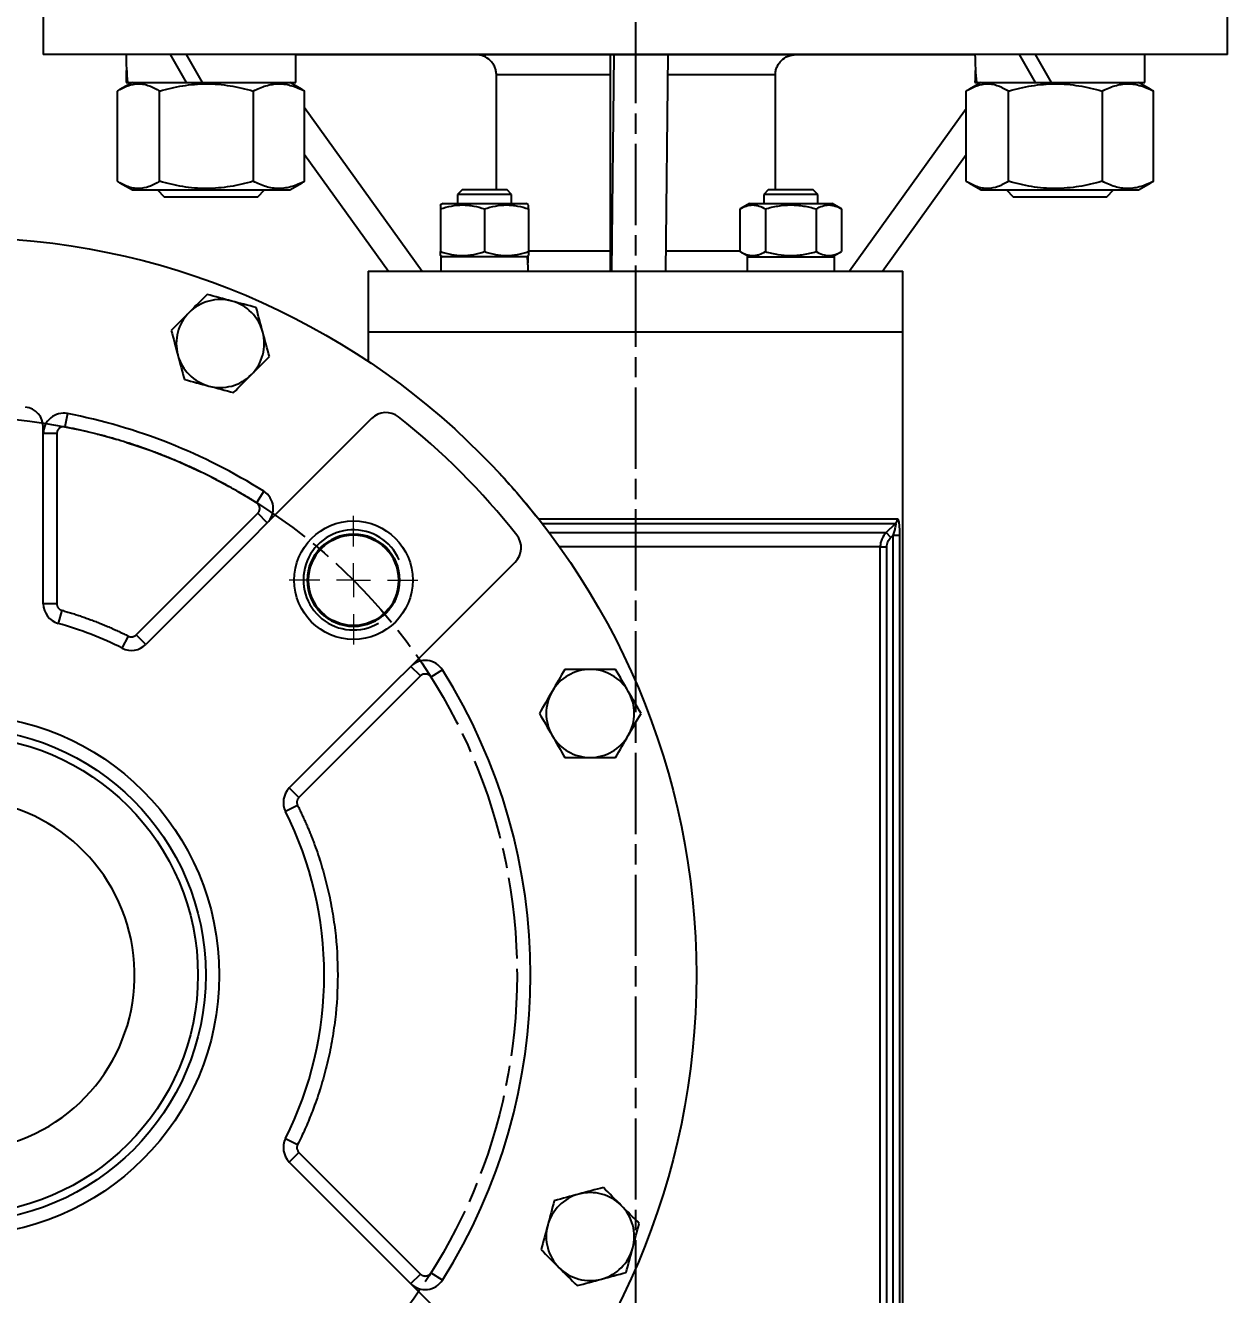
# Model space of a CAD drawing. Header units: millimetres. Extents: x 2454 to 4226, y 715 to 1968.
# Drawn here: x 3565.8 to 3743.4, y 1412 to 1599.5 of the extents above; entities that cross this region are included whole.
import ezdxf

# ---------------------------------------------------------------- set-up
doc = ezdxf.new("R2010")
doc.units = ezdxf.units.MM
doc.linetypes.add('AM_ISO08W050', pattern=[18, 12, -1.5, 3, -1.5])
for name, color, linetype, lineweight in [('10', 7, 'Continuous', 0), ('AM_5', 3, 'Continuous', 25), ('AM_7', 4, 'AM_ISO08W050', 25), ('粗实线', 7, 'Continuous', 40)]:
    doc.layers.add(name, color=color, linetype=linetype, lineweight=lineweight)
doc.styles.add('SLDTEXTSTYLE1', font='txt.shx', dxfattribs={"width": 0.7, "bigfont": 'gbcbig.shx'})
doc.dimstyles.new('SLDDIMSTYLE12$3', dxfattribs={"dimtxt": 12, "dimasz": 10, "dimexe": 0, "dimexo": 0.0625, "dimgap": 0.875, "dimtad": 1, "dimdec": 1, "dimlfac": 1.8, "dimrnd": 1e-09, "dimzin": 12, "dimdsep": 46, "dimtxsty": 'SLDTEXTSTYLE1', "dimcen": 0.09, "dimdle": 8.16, "dimclrd": 3, "dimclre": 3, "dimadec": 0, "dimazin": 3, "dimtfac": 1, "dimtdec": 1, "dimtofl": 0, "dimtmove": 0, "dimatfit": 3, "dimfxl": 0, "dimfrac": 2, "dimtolj": 1, "dimlwd": 5, "dimlwe": 5, "dimarcsym": 0})

# ---------------------------------------------------------------- blocks, each defined once
blk = doc.blocks.new('SW_CENTERMARKSYMBOL_4')
at = {"layer": '10', "color": 0}
for p, q in [((0, 1), (0, 1.9)), ((0, 0), (0, 0.5)), ((-1, 0), (-1.9, 0)), ((0, 0), (-0.5, 0)), ((0, 0), (0, -0.5)), ((0, 0), (0.5, 0)), ((1, 0), (1.9, 0)), ((0, -1), (0, -1.9))]:
    blk.add_line(p, q, dxfattribs=at)
blk = doc.blocks.new('*D68')
at = {"layer": 'AM_5', "color": 3, "linetype": 'Continuous', "lineweight": 5, "transparency": 16777216}
blk.add_line((3410.9, 1485.2), (3464.87, 1475.53), dxfattribs=at)
at = {"layer": 'AM_5', "color": 3, "lineweight": 5, "transparency": 16777216}
for p, q in [((3555.83, 1459.22), (3556.01, 1459.22)), ((3555.92, 1459.13), (3555.92, 1459.31))]:
    blk.add_line(p, q, dxfattribs=at)
at = {"layer": 'AM_5', "color": 3, "transparency": 16777216}
blk.add_solid([(3465.16, 1477.17), (3464.58, 1473.89), (3474.71, 1473.77)], dxfattribs=at)
at = {"layer": 'Defpoints', "color": 0, "transparency": 16777216}
for p in [(3474.71, 1473.77), (3637.13, 1444.67)]:
    blk.add_point(p, dxfattribs=at)
at = {"layer": 'AM_5', "color": 0, "transparency": 16777216, "insert": (3426.76, 1489.34), "char_height": 12, "attachment_point": 5, "rotation": 349.8436, "style": 'SLDTEXTSTYLE1'}
blk.add_mtext('\\A1;∅165', dxfattribs=at)
blk = doc.blocks.new('*D70')
at = {"layer": 'AM_5', "color": 3, "linetype": 'Continuous', "lineweight": 5, "transparency": 16777216}
blk.add_line((3426.5, 1551.14), (3458.9, 1528.13), dxfattribs=at)
at = {"layer": 'AM_5', "color": 3, "lineweight": 5, "transparency": 16777216}
for p, q in [((3555.83, 1459.22), (3556.01, 1459.22)), ((3555.92, 1459.13), (3555.92, 1459.31))]:
    blk.add_line(p, q, dxfattribs=at)
at = {"layer": 'AM_5', "color": 3, "transparency": 16777216}
blk.add_solid([(3459.87, 1529.49), (3457.94, 1526.77), (3467.06, 1522.34)], dxfattribs=at)
at = {"layer": 'Defpoints', "color": 0, "transparency": 16777216}
for p in [(3467.06, 1522.34), (3644.79, 1396.1)]:
    blk.add_point(p, dxfattribs=at)
at = {"layer": 'AM_5', "color": 0, "transparency": 16777216, "insert": (3442.6, 1548.14), "char_height": 12, "attachment_point": 5, "rotation": 324.6154, "style": 'SLDTEXTSTYLE1'}
blk.add_mtext('\\A1;∅218', dxfattribs=at)
blk = doc.blocks.new('*U45')
at = {"layer": 'AM_5', "linetype": 'ByBlock'}
blk.add_arc((0, 0.31), 7.39, 113.617, 30.178, dxfattribs=at)
at = {"layer": '粗实线', "linetype": 'ByBlock'}
blk.add_circle((0.05, 0.33), 6.75, dxfattribs=at)
blk = doc.blocks.new('*U47')
at = {"layer": '粗实线', "color": 0, "linetype": 'ByBlock', "lineweight": -2, "transparency": 16777216}
blk.add_blockref('*U45', (19354.88, 3195.29), dxfattribs=at)
for p, rotation in [((19471.27, 3195.66), 270), ((19355.25, 3078.89), 90.00000000000001), ((19471.65, 3079.27), 180)]:
    blk.add_blockref('*U45', p, dxfattribs=dict(at, rotation=rotation))

msp = doc.modelspace()

# ---------------------------------------------------------------- linework, layer by layer
at = {"color": 7, "linetype": 'Continuous', "lineweight": 25}
for p, q in [((3568.421, 1607.218), (3568.421, 1595.218)), ((3743.421, 1595.218), (3743.421, 1607.218)), ((3655.921, 1595.218), (3568.421, 1595.218)), ((3605.752, 1595.218), (3580.652, 1595.218)), ((3587.165, 1595.218), (3589.532, 1591.118)), ((3591.957, 1591.118), (3589.59, 1595.218)), ((3605.752, 1591.118), (3605.752, 1595.218)), ((3652.717, 1595.218), (3652.382, 1563.218)), ((3743.421, 1595.218), (3655.921, 1595.218)), ((3660.716, 1595.218), (3660.381, 1563.218)), ((3731.19, 1595.218), (3706.09, 1595.218)), ((3712.603, 1595.218), (3714.97, 1591.118)), ((3717.395, 1591.118), (3715.028, 1595.218)), ((3731.19, 1591.118), (3731.19, 1595.218)), ((3581.577, 1591.118), (3579.746, 1590.061)), ((3580.652, 1591.118), (3580.878, 1591.118)), ((3580.878, 1591.118), (3605.752, 1591.118)), ((3606.659, 1590.061), (3604.827, 1591.118)), ((3652.222, 1592.218), (3635.366, 1592.218)), ((3635.366, 1575.218), (3635.366, 1592.218)), ((3652.222, 1566.218), (3652.222, 1592.218)), ((3676.593, 1592.218), (3660.684, 1592.218)), ((3676.593, 1575.218), (3676.593, 1592.218)), ((3707.015, 1591.118), (3705.184, 1590.061)), ((3706.09, 1591.118), (3706.316, 1591.118)), ((3706.316, 1591.118), (3731.19, 1591.118)), ((3732.097, 1590.061), (3730.265, 1591.118)), ((3579.368, 1576.507), (3579.368, 1589.83)), ((3585.603, 1576.507), (3585.603, 1589.83)), ((3599.437, 1589.83), (3599.437, 1576.507)), ((3607.036, 1589.83), (3606.64, 1590.028)), ((3607.036, 1576.507), (3607.036, 1589.83)), ((3704.806, 1576.507), (3704.806, 1589.83)), ((3711.041, 1576.507), (3711.041, 1589.83)), ((3724.875, 1589.83), (3724.875, 1576.507)), ((3732.474, 1589.83), (3732.078, 1590.028)), ((3732.474, 1576.507), (3732.474, 1589.83)), ((3607.036, 1587.391), (3624.409, 1563.218)), ((3704.806, 1587.229), (3687.55, 1563.218)), ((3607.036, 1580.456), (3619.425, 1563.218)), ((3692.418, 1563.218), (3704.806, 1580.456)), ((3579.749, 1576.274), (3581.577, 1575.218)), ((3604.827, 1575.218), (3606.656, 1576.274)), ((3606.64, 1576.302), (3607.036, 1576.507)), ((3705.187, 1576.274), (3707.015, 1575.218)), ((3730.265, 1575.218), (3732.094, 1576.274)), ((3732.078, 1576.302), (3732.474, 1576.507)), ((3581.577, 1575.218), (3593.202, 1575.218)), ((3585.285, 1575.218), (3586.285, 1574.218)), ((3586.285, 1574.218), (3593.202, 1574.218)), ((3593.202, 1575.218), (3604.827, 1575.218)), ((3593.202, 1574.218), (3600.12, 1574.218)), ((3600.12, 1574.218), (3601.12, 1575.218)), ((3630.299, 1575.218), (3629.622, 1574.542)), ((3629.622, 1574.542), (3629.622, 1573.218)), ((3633.622, 1574.542), (3629.622, 1574.542)), ((3633.622, 1575.218), (3630.299, 1575.218)), ((3636.946, 1575.218), (3633.622, 1575.218)), ((3637.622, 1574.542), (3633.622, 1574.542)), ((3637.622, 1574.542), (3636.946, 1575.218)), ((3637.622, 1573.218), (3637.622, 1574.542)), ((3675.552, 1575.218), (3674.876, 1574.542)), ((3674.876, 1574.542), (3674.876, 1573.218)), ((3678.876, 1574.542), (3674.876, 1574.542)), ((3678.876, 1575.218), (3675.552, 1575.218)), ((3682.199, 1575.218), (3678.876, 1575.218)), ((3682.876, 1574.542), (3678.876, 1574.542)), ((3682.876, 1574.542), (3682.199, 1575.218)), ((3682.876, 1573.218), (3682.876, 1574.542)), ((3707.015, 1575.218), (3718.64, 1575.218)), ((3710.723, 1575.218), (3711.723, 1574.218)), ((3711.723, 1574.218), (3718.64, 1574.218)), ((3718.64, 1575.218), (3730.265, 1575.218)), ((3718.64, 1574.218), (3725.558, 1574.218)), ((3725.558, 1574.218), (3726.558, 1575.218)), ((3627.497, 1573.218), (3627.122, 1573.002)), ((3627.122, 1572.421), (3627.122, 1566.115)), ((3627.497, 1573.218), (3633.622, 1573.218)), ((3633.622, 1573.218), (3639.747, 1573.218)), ((3633.622, 1572.421), (3633.622, 1566.115)), ((3640.122, 1573.002), (3639.747, 1573.218)), ((3640.122, 1572.421), (3640.122, 1566.115)), ((3672.751, 1573.218), (3671.37, 1572.421)), ((3671.37, 1566.115), (3671.37, 1572.421)), ((3672.751, 1573.218), (3678.876, 1573.218)), ((3675.123, 1572.421), (3675.123, 1566.115)), ((3678.876, 1573.218), (3685.001, 1573.218)), ((3682.629, 1572.421), (3682.629, 1566.115)), ((3686.382, 1572.421), (3685.001, 1573.218)), ((3686.382, 1572.421), (3686.382, 1566.115)), ((3640.068, 1566.218), (3652.222, 1566.218)), ((3660.412, 1566.218), (3671.37, 1566.218)), ((3671.37, 1566.115), (3672.751, 1565.318)), ((3685.001, 1565.318), (3686.382, 1566.115)), ((3627.122, 1565.535), (3627.497, 1565.318)), ((3627.182, 1565.318), (3627.182, 1563.218)), ((3639.947, 1565.318), (3627.182, 1565.318)), ((3639.747, 1565.318), (3640.122, 1565.535)), ((3640.062, 1565.318), (3639.947, 1565.318)), ((3672.436, 1565.318), (3672.436, 1563.218)), ((3672.436, 1565.318), (3685.316, 1565.318)), ((3685.316, 1563.218), (3685.316, 1565.318)), ((3616.421, 1563.218), (3616.421, 1554.218)), ((3616.421, 1563.218), (3655.921, 1563.218)), ((3655.921, 1563.218), (3695.421, 1563.218)), ((3695.421, 1554.218), (3695.421, 1563.218)), ((3616.421, 1554.218), (3616.421, 1549.887)), ((3655.921, 1554.218), (3616.421, 1554.218)), ((3695.421, 1554.218), (3655.921, 1554.218)), ((3695.421, 1364.218), (3695.421, 1554.218)), ((3571.992, 1542.176), (3571.611, 1540.213)), ((3568.421, 1514.07), (3568.421, 1540.163)), ((3616.939, 1541.449), (3583.557, 1508.068)), ((3570.421, 1539.231), (3568.421, 1539.231)), ((3570.421, 1539.231), (3570.421, 1514.07)), ((3601, 1530.69), (3599.933, 1528.998)), ((3582.143, 1509.482), (3600.107, 1527.445)), ((3601.521, 1526.031), (3600.107, 1527.445)), ((3641.574, 1526.633), (3694.62, 1526.633)), ((3642.125, 1525.925), (3694.333, 1525.925)), ((3692.977, 1524.597), (3694.333, 1525.925)), ((3643.137, 1524.597), (3692.977, 1524.597)), ((3693.669, 1523.89), (3692.977, 1524.597)), ((3693.669, 1523.89), (3693.951, 1524.166)), ((3694.939, 1524.166), (3693.951, 1524.166)), ((3693.951, 1524.166), (3693.951, 1394.271)), ((3694.939, 1524.166), (3694.939, 1394.271)), ((3692.092, 1522.476), (3644.688, 1522.476)), ((3692.092, 1395.961), (3692.092, 1522.476)), ((3692.092, 1522.476), (3693.07, 1522.476)), ((3693.07, 1395.961), (3693.07, 1522.476)), ((3604.771, 1486.854), (3638.152, 1520.236)), ((3570.421, 1514.07), (3568.421, 1514.07)), ((3571.149, 1513.108), (3570.606, 1511.183)), ((3580.093, 1507.506), (3580.988, 1509.295)), ((3583.557, 1508.068), (3582.143, 1509.482)), ((3624.148, 1503.404), (3622.734, 1504.818)), ((3627.393, 1504.297), (3625.701, 1503.23)), ((3624.148, 1503.404), (3606.185, 1485.44)), ((3606.185, 1485.44), (3604.771, 1486.854)), ((3605.998, 1484.285), (3604.209, 1483.39)), ((3604.209, 1435.046), (3605.998, 1434.151)), ((3604.771, 1431.582), (3606.185, 1432.996)), ((3606.185, 1432.996), (3624.148, 1415.033)), ((3638.152, 1398.201), (3604.771, 1431.582)), ((3622.734, 1413.619), (3624.148, 1415.033)), ((3627.393, 1414.14), (3625.701, 1415.207))]:
    msp.add_line(p, q, dxfattribs=at)
at = {"linetype": 'ByBlock'}
msp.add_line((3605.752, 1595.218), (3706.09, 1595.218), dxfattribs=at)
at = {"color": 7, "linetype": 'Continuous', "lineweight": 25}
for centre, radius in [((3555.921, 1459.218), 109), ((3614.258, 1517.555), 8.75), ((3555.921, 1459.218), 38.5), ((3555.921, 1459.218), 36.5), ((3555.921, 1459.218), 35.345)]:
    msp.add_circle(centre, radius, dxfattribs=at)
for centre, radius, start, end in [((3594.572, 1552.53), 6.5, 75, 135), ((3594.572, 1552.53), 6.5, 15, 75), ((3594.572, 1552.53), 6.5, 135, 195), ((3594.572, 1552.53), 6.5, 315, 15), ((3594.572, 1552.53), 6.5, 195, 255), ((3594.572, 1552.53), 6.5, 255, 315), ((3565.421, 1540.163), 3, 0, 83.30613), ((3571.421, 1539.231), 3, 79.03647, 180), ((3555.921, 1459.218), 84.5, 57.75949, 79.03647), ((3619.06, 1539.328), 3, 51.75633, 135), ((3555.921, 1459.218), 105, 38.24367, 51.75633), ((3599.399, 1528.152), 3, 315, 57.75949), ((3693.609, 1526.631), 1.01, 315.72612, 0.09843), ((3636.031, 1522.357), 3, 315, 38.24367), ((3571.421, 1514.07), 3, 180, 254.22087), ((3555.921, 1459.218), 54, 63.40848, 74.22087), ((3581.436, 1510.189), 3, 243.40848, 315), ((3624.855, 1502.696), 3, 32.24051, 135), ((3555.921, 1459.218), 84.5, 327.75949, 32.24051), ((3649.233, 1497.869), 6.5, 90, 150), ((3649.233, 1497.869), 6.5, 30, 90), ((3649.233, 1497.869), 6.5, 150, 210), ((3649.233, 1497.869), 6.5, 330, 30), ((3649.233, 1497.869), 6.5, 210, 270), ((3649.233, 1497.869), 6.5, 270, 330), ((3606.892, 1484.733), 3, 135, 206.59152), ((3555.921, 1459.218), 26, 287.92021, 252.07979), ((3555.921, 1459.218), 54, 333.40848, 26.59152), ((3606.892, 1433.704), 3, 153.40848, 225), ((3649.233, 1420.567), 6.5, 105, 165), ((3649.233, 1420.567), 6.5, 45, 105), ((3649.233, 1420.567), 6.5, 345, 45), ((3649.233, 1420.567), 6.5, 165, 225), ((3649.233, 1420.567), 6.5, 285, 345), ((3649.233, 1420.567), 6.5, 225, 285), ((3624.855, 1415.74), 3, 225, 327.75949)]:
    msp.add_arc(centre, radius, start, end, dxfattribs=at)
for centre, major_axis, start_param, end_param in [((3593.202, 1595.218), (0, -21.737), 4.712389, 4.9021421), ((3718.64, 1595.218), (0, -21.737), 4.712389, 4.9021421), ((3593.202, 1591.118), (0, -21.737), 4.6179404, 4.712389), ((3718.64, 1591.118), (0, -21.737), 4.6179404, 4.712389), ((3633.622, 1563.218), (0, 11.154), 4.712389, 4.9017857), ((3633.622, 1565.318), (0, 11.154), 4.6181162, 4.712389)]:
    msp.add_ellipse(centre, major_axis=major_axis, ratio=0.5773503, start_param=start_param, end_param=end_param, dxfattribs=at)
for points, knots in [([(3635.366, 1592.218), (3635.366, 1592.418), (3635.346, 1592.614), (3635.267, 1593), (3635.208, 1593.192), (3635.053, 1593.556), (3634.958, 1593.729), (3634.735, 1594.055), (3634.606, 1594.209), (3634.183, 1594.622), (3633.843, 1594.844), (3633.296, 1595.066), (3633.105, 1595.123), (3632.715, 1595.199), (3632.517, 1595.218), (3632.318, 1595.218)], [0, 0, 0, 0, 0.125, 0.125, 0.25, 0.25, 0.375, 0.375, 0.5, 0.5, 0.75, 0.75, 0.875, 0.875, 1, 1, 1, 1]), ([(3652.222, 1592.218), (3652.222, 1592.418), (3652.222, 1592.614), (3652.223, 1593), (3652.224, 1593.192), (3652.227, 1593.556), (3652.228, 1593.729), (3652.231, 1594.055), (3652.233, 1594.209), (3652.239, 1594.622), (3652.244, 1594.844), (3652.252, 1595.066), (3652.255, 1595.123), (3652.261, 1595.199), (3652.264, 1595.218), (3652.266, 1595.218)], [0, 0, 0, 0, 0.125, 0.125, 0.25, 0.25, 0.375, 0.375, 0.5, 0.5, 0.75, 0.75, 0.875, 0.875, 1, 1, 1, 1]), ([(3676.593, 1592.218), (3676.593, 1592.418), (3676.613, 1592.614), (3676.692, 1593), (3676.751, 1593.192), (3676.906, 1593.556), (3677.001, 1593.729), (3677.224, 1594.055), (3677.353, 1594.209), (3677.776, 1594.622), (3678.116, 1594.844), (3678.663, 1595.066), (3678.854, 1595.123), (3679.244, 1595.199), (3679.442, 1595.218), (3679.641, 1595.218)], [0, 0, 0, 0, 0.125, 0.125, 0.25, 0.25, 0.375, 0.375, 0.5, 0.5, 0.75, 0.75, 0.875, 0.875, 1, 1, 1, 1]), ([(3579.368, 1589.83), (3579.877, 1590.157), (3580.39, 1590.426), (3581.426, 1590.799), (3581.95, 1590.901), (3582.745, 1590.902), (3583.011, 1590.877), (3583.538, 1590.779), (3583.799, 1590.707), (3584.579, 1590.427), (3585.093, 1590.157), (3585.603, 1589.83)], [0, 0, 0, 0, 0.25, 0.25, 0.5, 0.5, 0.625, 0.625, 0.75, 0.75, 1, 1, 1, 1]), ([(3585.603, 1589.83), (3586.732, 1590.157), (3587.87, 1590.426), (3590.169, 1590.799), (3591.331, 1590.901), (3593.095, 1590.902), (3593.686, 1590.877), (3594.854, 1590.779), (3595.435, 1590.707), (3597.166, 1590.427), (3598.306, 1590.157), (3599.437, 1589.83)], [0, 0, 0, 0, 0.25, 0.25, 0.5, 0.5, 0.625, 0.625, 0.75, 0.75, 1, 1, 1, 1]), ([(3599.437, 1589.83), (3600.057, 1590.157), (3600.682, 1590.426), (3601.945, 1590.799), (3602.583, 1590.901), (3603.552, 1590.902), (3603.877, 1590.877), (3604.519, 1590.779), (3604.838, 1590.707), (3605.789, 1590.427), (3606.415, 1590.157), (3607.036, 1589.83)], [0, 0, 0, 0, 0.25, 0.25, 0.5, 0.5, 0.625, 0.625, 0.75, 0.75, 1, 1, 1, 1]), ([(3704.806, 1589.83), (3705.315, 1590.157), (3705.828, 1590.426), (3706.864, 1590.799), (3707.388, 1590.901), (3708.183, 1590.902), (3708.449, 1590.877), (3708.976, 1590.779), (3709.237, 1590.707), (3710.017, 1590.427), (3710.531, 1590.157), (3711.041, 1589.83)], [0, 0, 0, 0, 0.25, 0.25, 0.5, 0.5, 0.625, 0.625, 0.75, 0.75, 1, 1, 1, 1]), ([(3711.041, 1589.83), (3712.17, 1590.157), (3713.308, 1590.426), (3715.607, 1590.799), (3716.769, 1590.901), (3718.533, 1590.902), (3719.124, 1590.877), (3720.292, 1590.779), (3720.873, 1590.707), (3722.604, 1590.427), (3723.744, 1590.157), (3724.875, 1589.83)], [0, 0, 0, 0, 0.25, 0.25, 0.5, 0.5, 0.625, 0.625, 0.75, 0.75, 1, 1, 1, 1]), ([(3724.875, 1589.83), (3725.495, 1590.157), (3726.12, 1590.426), (3727.383, 1590.799), (3728.021, 1590.901), (3728.99, 1590.902), (3729.315, 1590.877), (3729.957, 1590.779), (3730.276, 1590.707), (3731.227, 1590.427), (3731.853, 1590.157), (3732.474, 1589.83)], [0, 0, 0, 0, 0.25, 0.25, 0.5, 0.5, 0.625, 0.625, 0.75, 0.75, 1, 1, 1, 1]), ([(3585.603, 1576.507), (3585.094, 1576.18), (3584.581, 1575.911), (3583.545, 1575.538), (3583.022, 1575.436), (3582.227, 1575.434), (3581.96, 1575.459), (3581.434, 1575.557), (3581.172, 1575.63), (3580.392, 1575.91), (3579.878, 1576.18), (3579.368, 1576.507)], [0, 0, 0, 0, 0.25, 0.25, 0.5, 0.5, 0.625, 0.625, 0.75, 0.75, 1, 1, 1, 1]), ([(3599.437, 1576.507), (3598.308, 1576.18), (3597.17, 1575.911), (3594.871, 1575.538), (3593.709, 1575.436), (3591.945, 1575.434), (3591.354, 1575.459), (3590.186, 1575.557), (3589.605, 1575.63), (3587.874, 1575.91), (3586.734, 1576.18), (3585.603, 1576.507)], [0, 0, 0, 0, 0.25, 0.25, 0.5, 0.5, 0.625, 0.625, 0.75, 0.75, 1, 1, 1, 1]), ([(3607.036, 1576.507), (3606.416, 1576.18), (3605.791, 1575.911), (3604.528, 1575.538), (3603.89, 1575.436), (3602.921, 1575.434), (3602.596, 1575.459), (3601.954, 1575.557), (3601.635, 1575.63), (3600.685, 1575.91), (3600.058, 1576.18), (3599.437, 1576.507)], [0, 0, 0, 0, 0.25, 0.25, 0.5, 0.5, 0.625, 0.625, 0.75, 0.75, 1, 1, 1, 1]), ([(3711.041, 1576.507), (3710.532, 1576.18), (3710.019, 1575.911), (3708.983, 1575.538), (3708.46, 1575.436), (3707.665, 1575.434), (3707.398, 1575.459), (3706.872, 1575.557), (3706.61, 1575.63), (3705.83, 1575.91), (3705.316, 1576.18), (3704.806, 1576.507)], [0, 0, 0, 0, 0.25, 0.25, 0.5, 0.5, 0.625, 0.625, 0.75, 0.75, 1, 1, 1, 1]), ([(3724.875, 1576.507), (3723.745, 1576.18), (3722.608, 1575.911), (3720.309, 1575.538), (3719.147, 1575.436), (3717.383, 1575.434), (3716.792, 1575.459), (3715.623, 1575.557), (3715.043, 1575.63), (3713.312, 1575.91), (3712.172, 1576.18), (3711.041, 1576.507)], [0, 0, 0, 0, 0.25, 0.25, 0.5, 0.5, 0.625, 0.625, 0.75, 0.75, 1, 1, 1, 1]), ([(3732.474, 1576.507), (3731.854, 1576.18), (3731.229, 1575.911), (3729.966, 1575.538), (3729.328, 1575.436), (3728.359, 1575.434), (3728.034, 1575.459), (3727.392, 1575.557), (3727.073, 1575.63), (3726.122, 1575.91), (3725.496, 1576.18), (3724.875, 1576.507)], [0, 0, 0, 0, 0.25, 0.25, 0.5, 0.5, 0.625, 0.625, 0.75, 0.75, 1, 1, 1, 1]), ([(3627.122, 1572.981), (3627.122, 1572.988), (3627.122, 1573.081), (3627.122, 1572.739), (3627.122, 1572.421)], [0, 0, 0, 0, 0.0694005, 1, 1, 1, 1]), ([(3627.122, 1572.421), (3627.653, 1572.598), (3628.187, 1572.744), (3629.268, 1572.946), (3629.813, 1573.001), (3630.642, 1573.002), (3630.92, 1572.988), (3631.469, 1572.936), (3631.742, 1572.896), (3632.555, 1572.744), (3633.091, 1572.598), (3633.622, 1572.421)], [0, 0, 0, 0, 0.25, 0.25, 0.5, 0.5, 0.625, 0.625, 0.75, 0.75, 1, 1, 1, 1]), ([(3633.622, 1572.421), (3634.153, 1572.598), (3634.687, 1572.744), (3635.768, 1572.946), (3636.313, 1573.001), (3637.142, 1573.002), (3637.42, 1572.988), (3637.969, 1572.936), (3638.242, 1572.896), (3639.055, 1572.744), (3639.591, 1572.598), (3640.122, 1572.421)], [0, 0, 0, 0, 0.25, 0.25, 0.5, 0.5, 0.625, 0.625, 0.75, 0.75, 1, 1, 1, 1]), ([(3640.122, 1572.421), (3640.122, 1572.596), (3640.122, 1572.925), (3640.122, 1572.963), (3640.122, 1572.981)], [0, 0, 0, 0, 0.528848, 1, 1, 1, 1]), ([(3671.37, 1572.421), (3671.677, 1572.598), (3671.985, 1572.744), (3672.609, 1572.946), (3672.924, 1573.001), (3673.403, 1573.002), (3673.563, 1572.988), (3673.88, 1572.936), (3674.038, 1572.896), (3674.507, 1572.744), (3674.816, 1572.598), (3675.123, 1572.421)], [0, 0, 0, 0, 0.25, 0.25, 0.5, 0.5, 0.625, 0.625, 0.75, 0.75, 1, 1, 1, 1]), ([(3675.123, 1572.421), (3675.736, 1572.598), (3676.353, 1572.744), (3677.601, 1572.946), (3678.231, 1573.001), (3679.188, 1573.002), (3679.508, 1572.988), (3680.143, 1572.936), (3680.457, 1572.896), (3681.397, 1572.744), (3682.015, 1572.598), (3682.629, 1572.421)], [0, 0, 0, 0, 0.25, 0.25, 0.5, 0.5, 0.625, 0.625, 0.75, 0.75, 1, 1, 1, 1]), ([(3682.629, 1572.421), (3682.935, 1572.598), (3683.244, 1572.744), (3683.867, 1572.946), (3684.183, 1573.001), (3684.661, 1573.002), (3684.821, 1572.988), (3685.138, 1572.936), (3685.296, 1572.896), (3685.765, 1572.744), (3686.075, 1572.598), (3686.382, 1572.421)], [0, 0, 0, 0, 0.25, 0.25, 0.5, 0.5, 0.625, 0.625, 0.75, 0.75, 1, 1, 1, 1]), ([(3627.122, 1566.115), (3627.653, 1565.938), (3628.187, 1565.793), (3629.268, 1565.591), (3629.813, 1565.535), (3630.642, 1565.535), (3630.92, 1565.548), (3631.469, 1565.601), (3631.742, 1565.64), (3632.555, 1565.792), (3633.091, 1565.938), (3633.622, 1566.115)], [0, 0, 0, 0, 0.25, 0.25, 0.5, 0.5, 0.625, 0.625, 0.75, 0.75, 1, 1, 1, 1]), ([(3627.122, 1565.555), (3627.122, 1565.549), (3627.122, 1565.455), (3627.122, 1565.797), (3627.122, 1566.115)], [0, 0, 0, 0, 0.0694005, 1, 1, 1, 1]), ([(3633.622, 1566.115), (3634.153, 1565.938), (3634.687, 1565.793), (3635.768, 1565.591), (3636.313, 1565.535), (3637.142, 1565.535), (3637.42, 1565.548), (3637.969, 1565.601), (3638.242, 1565.64), (3639.055, 1565.792), (3639.591, 1565.938), (3640.122, 1566.115)], [0, 0, 0, 0, 0.25, 0.25, 0.5, 0.5, 0.625, 0.625, 0.75, 0.75, 1, 1, 1, 1]), ([(3640.122, 1566.115), (3640.122, 1565.941), (3640.122, 1565.612), (3640.122, 1565.573), (3640.122, 1565.555)], [0, 0, 0, 0, 0.528848, 1, 1, 1, 1]), ([(3652.266, 1563.218), (3652.264, 1563.218), (3652.261, 1563.237), (3652.255, 1563.313), (3652.252, 1563.369), (3652.247, 1563.518), (3652.244, 1563.609), (3652.24, 1563.825), (3652.237, 1563.951), (3652.233, 1564.226), (3652.231, 1564.377), (3652.228, 1564.703), (3652.227, 1564.879), (3652.223, 1565.422), (3652.222, 1565.819), (3652.222, 1566.218)], [0, 0, 0, 0, 0.125, 0.125, 0.25, 0.25, 0.375, 0.375, 0.5, 0.5, 0.625, 0.625, 0.75, 0.75, 1, 1, 1, 1]), ([(3671.37, 1566.115), (3671.677, 1565.938), (3671.985, 1565.793), (3672.609, 1565.591), (3672.924, 1565.535), (3673.403, 1565.535), (3673.563, 1565.548), (3673.88, 1565.601), (3674.038, 1565.64), (3674.507, 1565.792), (3674.816, 1565.938), (3675.123, 1566.115)], [0, 0, 0, 0, 0.25, 0.25, 0.5, 0.5, 0.625, 0.625, 0.75, 0.75, 1, 1, 1, 1]), ([(3675.123, 1566.115), (3675.736, 1565.938), (3676.353, 1565.793), (3677.601, 1565.591), (3678.231, 1565.535), (3679.188, 1565.535), (3679.508, 1565.548), (3680.143, 1565.601), (3680.457, 1565.64), (3681.397, 1565.792), (3682.015, 1565.938), (3682.629, 1566.115)], [0, 0, 0, 0, 0.25, 0.25, 0.5, 0.5, 0.625, 0.625, 0.75, 0.75, 1, 1, 1, 1]), ([(3682.629, 1566.115), (3682.935, 1565.938), (3683.244, 1565.793), (3683.867, 1565.591), (3684.183, 1565.535), (3684.661, 1565.535), (3684.821, 1565.548), (3685.138, 1565.601), (3685.296, 1565.64), (3685.765, 1565.792), (3686.075, 1565.938), (3686.382, 1566.115)], [0, 0, 0, 0, 0.25, 0.25, 0.5, 0.5, 0.625, 0.625, 0.75, 0.75, 1, 1, 1, 1]), ([(3571.611, 1540.213), (3571.582, 1540.217), (3571.524, 1540.227), (3571.436, 1540.232), (3571.349, 1540.23), (3571.261, 1540.219), (3571.132, 1540.192), (3570.965, 1540.13), (3570.78, 1540.008), (3570.625, 1539.85), (3570.522, 1539.681), (3570.461, 1539.522), (3570.427, 1539.378), (3570.423, 1539.28), (3570.421, 1539.231)], [0, 0, 0, 0, 0.0503947, 0.1002231, 0.1498774, 0.1997543, 0.2502449, 0.375002, 0.5000674, 0.6248247, 0.7498901, 0.8334997, 0.9162569, 1, 1, 1, 1]), ([(3599.933, 1528.998), (3599.678, 1529.158), (3599.168, 1529.477), (3598.396, 1529.946), (3597.621, 1530.406), (3596.841, 1530.857), (3596.056, 1531.3), (3595.268, 1531.734), (3594.474, 1532.159), (3593.676, 1532.575), (3592.874, 1532.982), (3592.067, 1533.381), (3591.256, 1533.771), (3590.44, 1534.152), (3589.62, 1534.524), (3588.795, 1534.888), (3587.966, 1535.242), (3587.133, 1535.588), (3586.047, 1536.025), (3584.705, 1536.541), (3583.103, 1537.118), (3581.491, 1537.663), (3579.869, 1538.173), (3578.237, 1538.65), (3576.596, 1539.093), (3574.944, 1539.501), (3573.283, 1539.878), (3572.169, 1540.101), (3571.611, 1540.213)], [0, 0, 0, 0, 0.0294813, 0.0589363, 0.0883687, 0.1177818, 0.1471792, 0.1765644, 0.2059409, 0.2353123, 0.264682, 0.2940536, 0.3234306, 0.3528166, 0.3822149, 0.4116293, 0.4410631, 0.4705199, 0.5000031, 0.5556672, 0.6112488, 0.6667715, 0.7222591, 0.7777352, 0.8332237, 0.8887482, 0.9443324, 1, 1, 1, 1]), ([(3600.107, 1527.445), (3600.128, 1527.468), (3600.171, 1527.514), (3600.228, 1527.589), (3600.277, 1527.67), (3600.334, 1527.787), (3600.386, 1527.948), (3600.406, 1528.152), (3600.386, 1528.357), (3600.325, 1528.547), (3600.233, 1528.719), (3600.149, 1528.813), (3600.107, 1528.859)], [0, 0, 0, 0, 0.060259, 0.1200207, 0.1798243, 0.2402078, 0.3699983, 0.5001303, 0.629921, 0.7600531, 0.8799433, 1, 1, 1, 1]), ([(3694.62, 1526.633), (3694.628, 1526.632), (3694.644, 1526.63), (3694.667, 1526.614), (3694.69, 1526.59), (3694.712, 1526.555), (3694.733, 1526.511), (3694.753, 1526.456), (3694.787, 1526.344), (3694.831, 1526.132), (3694.873, 1525.794), (3694.904, 1525.411), (3694.922, 1525.055), (3694.932, 1524.731), (3694.938, 1524.451), (3694.938, 1524.262), (3694.939, 1524.166)], [0, 0, 0, 0, 0.0359777, 0.0714782, 0.1067522, 0.1420549, 0.177641, 0.2137593, 0.2506477, 0.3715956, 0.5007582, 0.6220505, 0.7499647, 0.8318195, 0.9149841, 1, 1, 1, 1]), ([(3694.333, 1525.925), (3694.354, 1525.932), (3694.369, 1525.923), (3694.386, 1525.873), (3694.388, 1525.831), (3694.376, 1525.671), (3694.346, 1525.517), (3694.26, 1525.168), (3694.207, 1524.978), (3694.086, 1524.576), (3694.02, 1524.372), (3693.951, 1524.166)], [0, 0, 0, 0, 0.125, 0.125, 0.25, 0.25, 0.5, 0.5, 0.75, 0.75, 1, 1, 1, 1]), ([(3692.977, 1524.597), (3692.695, 1524.317), (3692.475, 1523.989), (3692.247, 1523.445), (3692.189, 1523.254), (3692.112, 1522.87), (3692.092, 1522.674), (3692.092, 1522.476)], [0, 0, 0, 0, 0.5, 0.5, 0.75, 0.75, 1, 1, 1, 1]), ([(3693.07, 1522.476), (3693.07, 1522.608), (3693.083, 1522.738), (3693.135, 1522.995), (3693.175, 1523.122), (3693.329, 1523.485), (3693.478, 1523.703), (3693.669, 1523.89)], [0, 0, 0, 0, 0.25, 0.25, 0.5, 0.5, 1, 1, 1, 1]), ([(3570.421, 1514.07), (3570.422, 1514.038), (3570.424, 1513.972), (3570.439, 1513.875), (3570.463, 1513.78), (3570.507, 1513.657), (3570.583, 1513.51), (3570.67, 1513.412), (3570.714, 1513.363)], [0, 0, 0, 0, 0.1251219, 0.2494007, 0.3740493, 0.5002702, 0.7494061, 1, 1, 1, 1]), ([(3570.714, 1513.363), (3570.739, 1513.34), (3570.789, 1513.293), (3570.871, 1513.233), (3570.959, 1513.181), (3571.051, 1513.139), (3571.117, 1513.118), (3571.149, 1513.108)], [0, 0, 0, 0, 0.202125, 0.4010659, 0.5989341, 0.797875, 1, 1, 1, 1]), ([(3571.149, 1513.108), (3571.392, 1513.039), (3571.876, 1512.9), (3572.599, 1512.679), (3573.319, 1512.449), (3574.035, 1512.21), (3574.747, 1511.962), (3575.455, 1511.703), (3576.16, 1511.436), (3576.861, 1511.159), (3577.558, 1510.872), (3578.252, 1510.576), (3578.942, 1510.27), (3579.628, 1509.955), (3580.311, 1509.631), (3580.762, 1509.407), (3580.988, 1509.295)], [0, 0, 0, 0, 0.0715977, 0.1431173, 0.214572, 0.2859746, 0.3573381, 0.4286756, 0.5, 0.5713244, 0.6426619, 0.7140254, 0.785428, 0.8568827, 0.9284023, 1, 1, 1, 1]), ([(3580.988, 1509.295), (3581.019, 1509.28), (3581.08, 1509.252), (3581.177, 1509.221), (3581.296, 1509.196), (3581.437, 1509.184), (3581.596, 1509.198), (3581.753, 1509.236), (3581.898, 1509.298), (3582.031, 1509.379), (3582.106, 1509.447), (3582.143, 1509.482)], [0, 0, 0, 0, 0.0813325, 0.1623376, 0.2438581, 0.3717459, 0.5000629, 0.6279508, 0.7562678, 0.8780283, 1, 1, 1, 1]), ([(3625.562, 1503.404), (3625.54, 1503.425), (3625.494, 1503.469), (3625.418, 1503.525), (3625.338, 1503.574), (3625.22, 1503.631), (3625.06, 1503.683), (3624.856, 1503.703), (3624.651, 1503.683), (3624.461, 1503.622), (3624.289, 1503.53), (3624.195, 1503.446), (3624.148, 1503.404)], [0, 0, 0, 0, 0.060259, 0.1200207, 0.1798243, 0.2402078, 0.3699983, 0.5001303, 0.629921, 0.7600531, 0.8799433, 1, 1, 1, 1]), ([(3606.185, 1485.44), (3606.162, 1485.415), (3606.115, 1485.366), (3606.055, 1485.284), (3605.994, 1485.18), (3605.939, 1485.05), (3605.901, 1484.894), (3605.887, 1484.734), (3605.9, 1484.576), (3605.935, 1484.425), (3605.977, 1484.332), (3605.998, 1484.285)], [0, 0, 0, 0, 0.0813325, 0.1623376, 0.2438581, 0.3717459, 0.5000629, 0.6279508, 0.7562678, 0.8780283, 1, 1, 1, 1]), ([(3605.998, 1484.285), (3606.102, 1484.075), (3606.311, 1483.654), (3606.614, 1483.017), (3606.91, 1482.377), (3607.197, 1481.734), (3607.476, 1481.087), (3607.747, 1480.437), (3608.01, 1479.783), (3608.265, 1479.125), (3608.807, 1477.674), (3609.564, 1475.403), (3610.413, 1472.263), (3611.082, 1469.063), (3611.726, 1464.72), (3612.052, 1459.218), (3611.726, 1453.717), (3611.082, 1449.373), (3610.413, 1446.174), (3609.564, 1443.034), (3608.747, 1440.584), (3608.065, 1438.784), (3607.589, 1437.608), (3607.086, 1436.444), (3606.558, 1435.29), (3606.185, 1434.531), (3605.998, 1434.151)], [0, 0, 0, 0, 0.0135726, 0.02713791, 0.04069809, 0.05425527, 0.06781162, 0.08136929, 0.09493042, 0.10849717, 0.12207168, 0.18434357, 0.24662524, 0.30975826, 0.3729012, 0.50000089, 0.62710059, 0.69023361, 0.75337655, 0.81564843, 0.8779301, 0.90235508, 0.92676201, 0.95116344, 0.97557192, 1, 1, 1, 1]), ([(3605.998, 1434.151), (3605.983, 1434.12), (3605.955, 1434.059), (3605.924, 1433.962), (3605.899, 1433.844), (3605.887, 1433.703), (3605.901, 1433.543), (3605.939, 1433.387), (3606.001, 1433.242), (3606.082, 1433.109), (3606.15, 1433.034), (3606.185, 1432.996)], [0, 0, 0, 0, 0.0813325, 0.1623376, 0.2438581, 0.3717459, 0.5000629, 0.6279508, 0.7562678, 0.8780283, 1, 1, 1, 1]), ([(3624.148, 1415.033), (3624.17, 1415.012), (3624.213, 1414.971), (3624.285, 1414.917), (3624.36, 1414.869), (3624.44, 1414.829), (3624.565, 1414.779), (3624.742, 1414.737), (3624.967, 1414.738), (3625.187, 1414.787), (3625.368, 1414.875), (3625.509, 1414.978), (3625.616, 1415.083), (3625.673, 1415.165), (3625.701, 1415.207)], [0, 0, 0, 0, 0.0504118, 0.1002352, 0.1498769, 0.1997479, 0.2502538, 0.3750108, 0.5000699, 0.624827, 0.7498862, 0.8335095, 0.9162456, 1, 1, 1, 1])]:
    msp.add_open_spline(points, degree=3, knots=knots, dxfattribs=at)
for points in [[(3592.63, 1559.78), (3591.752, 1558.903), (3590.869, 1558.019), (3589.976, 1557.126)], [(3596.255, 1558.809), (3595.035, 1559.135), (3593.828, 1559.459), (3592.63, 1559.78)], [(3599.88, 1557.837), (3598.681, 1558.159), (3597.474, 1558.482), (3596.255, 1558.809)], [(3589.976, 1557.126), (3589.083, 1556.233), (3588.2, 1555.35), (3587.323, 1554.473)], [(3600.851, 1554.212), (3600.524, 1555.432), (3600.201, 1556.639), (3599.88, 1557.837)], [(3587.323, 1554.473), (3587.644, 1553.274), (3587.967, 1552.068), (3588.294, 1550.848)], [(3601.822, 1550.588), (3601.501, 1551.786), (3601.178, 1552.993), (3600.851, 1554.212)], [(3588.294, 1550.848), (3588.621, 1549.628), (3588.944, 1548.421), (3589.265, 1547.223)], [(3599.169, 1547.934), (3600.061, 1548.827), (3600.945, 1549.71), (3601.822, 1550.588)], [(3596.515, 1545.28), (3597.392, 1546.158), (3598.276, 1547.041), (3599.169, 1547.934)], [(3589.265, 1547.223), (3590.464, 1546.902), (3591.67, 1546.578), (3592.89, 1546.252)], [(3592.89, 1546.252), (3594.11, 1545.925), (3595.316, 1545.601), (3596.515, 1545.28)], [(3635.815, 1533.366), (3637.777, 1531.252), (3639.705, 1529.006), (3641.574, 1526.633)], [(3600.107, 1528.859), (3600.08, 1528.885), (3600.026, 1528.936), (3599.964, 1528.977), (3599.933, 1528.998)], [(3645.48, 1504.369), (3644.86, 1503.295), (3644.235, 1502.213), (3643.604, 1501.119)], [(3649.233, 1504.369), (3647.97, 1504.369), (3646.721, 1504.369), (3645.48, 1504.369)], [(3652.986, 1504.369), (3651.745, 1504.369), (3650.496, 1504.369), (3649.233, 1504.369)], [(3654.862, 1501.119), (3654.231, 1502.213), (3653.606, 1503.295), (3652.986, 1504.369)], [(3625.701, 1503.23), (3625.68, 1503.261), (3625.639, 1503.323), (3625.588, 1503.377), (3625.562, 1503.404)], [(3643.604, 1501.119), (3642.973, 1500.026), (3642.348, 1498.944), (3641.728, 1497.869)], [(3656.739, 1497.869), (3656.118, 1498.944), (3655.494, 1500.026), (3654.862, 1501.119)], [(3641.728, 1497.869), (3642.348, 1496.795), (3642.973, 1495.713), (3643.604, 1494.619)], [(3654.862, 1494.619), (3655.494, 1495.713), (3656.118, 1496.795), (3656.739, 1497.869)], [(3643.604, 1494.619), (3644.235, 1493.526), (3644.86, 1492.444), (3645.48, 1491.369)], [(3652.986, 1491.369), (3653.606, 1492.444), (3654.231, 1493.526), (3654.862, 1494.619)], [(3645.48, 1491.369), (3646.721, 1491.369), (3647.97, 1491.369), (3649.233, 1491.369)], [(3649.233, 1491.369), (3650.496, 1491.369), (3651.745, 1491.369), (3652.986, 1491.369)], [(3651.176, 1427.817), (3649.977, 1427.496), (3648.771, 1427.173), (3647.551, 1426.846)], [(3653.829, 1425.163), (3652.936, 1426.056), (3652.053, 1426.94), (3651.176, 1427.817)], [(3643.926, 1425.875), (3643.605, 1424.676), (3643.281, 1423.469), (3642.955, 1422.25)], [(3647.551, 1426.846), (3646.331, 1426.519), (3645.124, 1426.196), (3643.926, 1425.875)], [(3656.483, 1422.51), (3655.606, 1423.387), (3654.722, 1424.271), (3653.829, 1425.163)], [(3642.955, 1422.25), (3642.628, 1421.03), (3642.304, 1419.823), (3641.983, 1418.625)], [(3655.512, 1418.885), (3655.838, 1420.105), (3656.162, 1421.311), (3656.483, 1422.51)], [(3641.983, 1418.625), (3642.861, 1417.747), (3643.744, 1416.864), (3644.637, 1415.971)], [(3654.54, 1415.26), (3654.861, 1416.459), (3655.185, 1417.665), (3655.512, 1418.885)], [(3644.637, 1415.971), (3645.53, 1415.078), (3646.413, 1414.195), (3647.291, 1413.317)], [(3647.291, 1413.317), (3648.489, 1413.639), (3649.696, 1413.962), (3650.915, 1414.289)], [(3650.915, 1414.289), (3652.135, 1414.616), (3653.342, 1414.939), (3654.54, 1415.26)]]:
    msp.add_open_spline(points, degree=3, dxfattribs=at)
at = {"layer": 'AM_7'}
msp.add_line((3655.921, 1924.037), (3655.921, 1336.321), dxfattribs=at)
msp.add_circle((3555.921, 1459.218), 82.5, dxfattribs=at)

# ---------------------------------------------------------------- block references
at = {"layer": '10', "xscale": 5, "yscale": 5, "zscale": 5}
msp.add_blockref('SW_CENTERMARKSYMBOL_4', (3614.258, 1517.555), dxfattribs=at)
at = {"layer": '粗实线', "linetype": 'ByBlock'}
msp.add_blockref('*U47', (-15857.343, -1678.058), dxfattribs=at)

# ---------------------------------------------------------------- dimensions: what is measured, and where the dimension line sits
at = {"layer": 'AM_5'}
dim = msp.add_diameter_dim_2p(p1=(3644.787, 1396.1), p2=(3467.055, 1522.336), dimstyle='SLDDIMSTYLE12$3', override={"dimlfac": 1, "dimpost": ''}, dxfattribs=at)
dim.commit()
dim.dimension.update_dxf_attribs({"geometry": '*D70', "text_midpoint": (3442.603, 1548.136)})
dim = msp.add_diameter_dim_2p(p1=(3637.129, 1444.671), p2=(3474.714, 1473.766), dimstyle='SLDDIMSTYLE12$3', override={"dimlfac": 1, "dimpost": ''}, dxfattribs=at)
dim.commit()
dim.dimension.update_dxf_attribs({"geometry": '*D68', "text_midpoint": (3425.544, 1482.575), "dimtype": 163})

doc.saveas('drawing.dxf')
